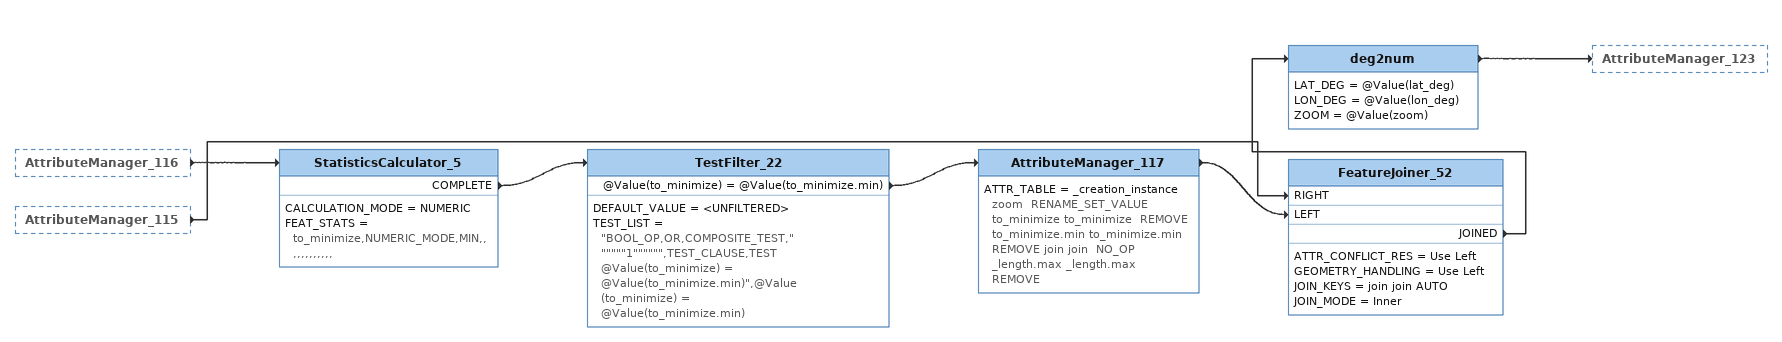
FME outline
AttributeManager_116 [outside]
    -> StatisticsCalculator_5
AttributeManager_115 [outside]
    -> FeatureJoiner_52 [RIGHT]
StatisticsCalculator_5
    CALCULATION_MODE = NUMERIC
    FEAT_STATS = to_minimize,NUMERIC_MODE,MIN,,,,,,,,,,,,
    COMPLETE -> TestFilter_22
TestFilter_22
    DEFAULT_VALUE = <UNFILTERED>
    TEST_LIST = "BOOL_OP,OR,COMPOSITE_TEST,""""""1"""""",TEST_CLAUSE,TEST @Value(to_minimize) = @Value(to_minimize.min)",@Value(to_minimize) = @Value(to_minimize.min)
    @Value(to_minimize) = @Value(to_minimize.min) -> AttributeManager_117
AttributeManager_117
    ATTR_TABLE = _creation_instance zoom  RENAME_SET_VALUE to_minimize to_minimize  REMOVE to_minimize.min to_minimize.min  REMOVE join join  NO_OP _length.max _length.max  REMOVE
    -> FeatureJoiner_52 [LEFT]
FeatureJoiner_52
    ATTR_CONFLICT_RES = Use Left
    GEOMETRY_HANDLING = Use Left
    JOIN_KEYS = join join AUTO
    JOIN_MODE = Inner
    JOINED -> deg2num
deg2num
    LAT_DEG = @Value(lat_deg)
    LON_DEG = @Value(lon_deg)
    ZOOM = @Value(zoom)
    -> AttributeManager_123
